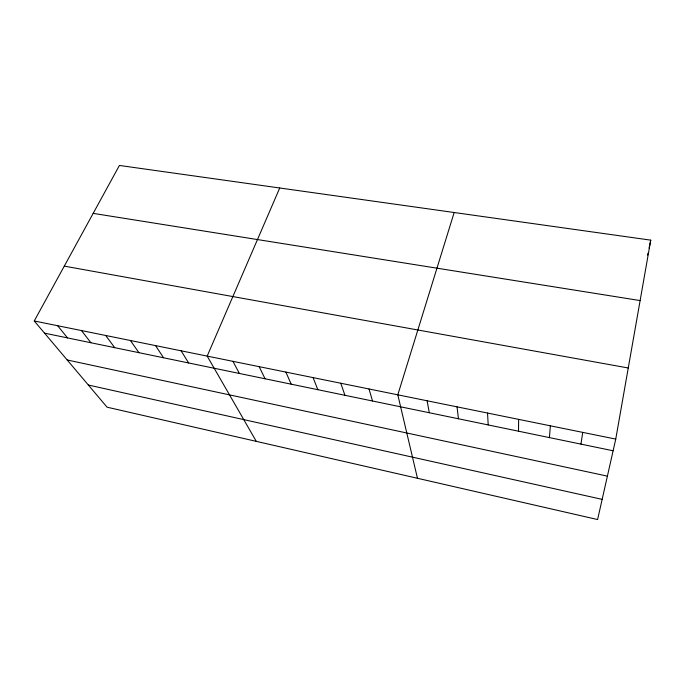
<?xml version="1.0" encoding="UTF-8"?>
<svg xmlns="http://www.w3.org/2000/svg" width="685" height="685" viewBox="0 0 685 685"><rect width="100%" height="100%" fill="white"/><g stroke="black" fill="none" stroke-linecap="round" stroke-linejoin="round"><path stroke-width="1.03" d="M518.519 431.207L518.631 419.366M549.438 437.595L550.355 425.805M580.957 444.12L582.721 432.381M615.746 439.094L650.75 240.152L119.413 165.453L34.25 320.974L107.066 407.181L597.603 519.547L615.746 439.094L34.25 320.974M647.608 255.111L648.027 253.116M649.072 248.133L650.75 240.152M454.172 212.513L397.805 394.825L417.465 478.284M279.728 187.99L207.178 356.097L256.293 441.363M93.177 213.369L640.115 300.569M64.287 266.123L628.256 367.991M44.534 333.15L613.109 450.773M67.19 359.967L607.389 476.135M88.356 385.03L602.158 499.365M57.66 325.735L67.524 337.902M81.481 330.572L90.908 342.74M105.73 335.496L114.703 347.663M130.407 340.505L138.918 352.672M155.538 345.608L163.561 357.775M181.123 350.806L188.64 362.964M232.934 361.329L239.399 373.462M259.161 366.663L265.078 378.771M285.868 372.083L291.211 384.182M313.079 377.615L317.823 389.688M340.787 383.24L344.923 395.288M369.027 388.977L372.52 400.999M427.14 400.776L429.272 412.738M457.041 406.856L458.453 418.775M487.532 413.046L488.199 424.931"/></g></svg>
